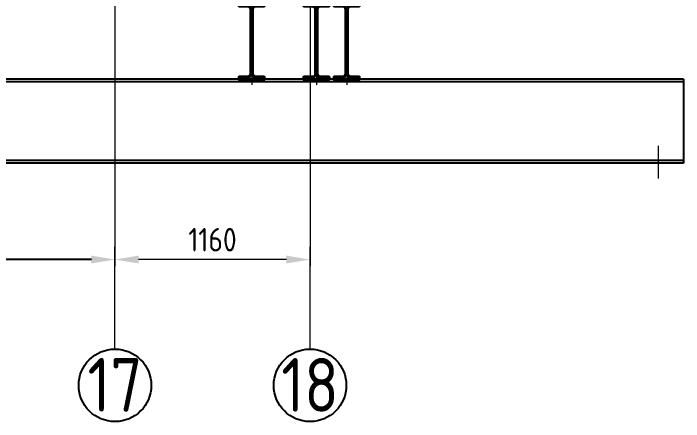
# Model space of a CAD drawing. Header units: millimetres. Extents: x 188205 to 604756, y -401673 to 15123.
# Drawn here: x 366530 to 370516, y -24375 to -21944 of the extents above; entities that cross this region are included whole.
import ezdxf
from ezdxf.enums import TextEntityAlignment as Align

# ---------------------------------------------------------------- set-up
doc = ezdxf.new("R2010")
doc.units = ezdxf.units.MM
doc.header["$LTSCALE"] = 500
doc.linetypes.add('CENTER', pattern=[2, 1.25, -0.25, 0.25, -0.25])
for name, color, linetype, lineweight in [('BIAOZHU', 3, 'Continuous', 25), ('SHI', 7, 'Continuous', 40), ('WEN', 3, 'Continuous', 20), ('ZHONG', 1, 'CENTER', 20)]:
    doc.layers.add(name, color=color, linetype=linetype, lineweight=lineweight)
doc.styles.add('GB', font='gbenor.shx', dxfattribs={"bigfont": 'gbcbig.shx'})
doc.dimstyles.new('ISO-25$0', dxfattribs={"dimscale": 40, "dimtxt": 3.5, "dimasz": 3.5, "dimexe": 1, "dimexo": 0.2, "dimgap": 1.2, "dimtad": 1, "dimtoh": 1, "dimdec": 1, "dimzin": 9, "dimdsep": 46, "dimtxsty": 'GB', "dimcen": 0, "dimclrd": 3, "dimclre": 3, "dimclrt": 256, "dimadec": 0, "dimazin": 2, "dimtfac": 1, "dimtdec": 1, "dimtix": 1, "dimtmove": 0, "dimatfit": 3, "dimldrblk": 'DOTSMALL', "dimfxl": 0, "dimlwd": -1, "dimlwe": 20, "dimarcsym": 0})

# ---------------------------------------------------------------- blocks, each defined once
blk = doc.blocks.new('zll')
at = {"layer": 'SHI'}
blk.add_lwpolyline([(166972.5, 60829.5), (166897.5, 60829.5), (166897.5, 60843.5), (166948, 60843.5, 0.414214), (166968, 60863.5), (166968, 61245.5, 0.414214), (166948, 61265.5), (166897.5, 61265.5), (166897.5, 61279.5), (166972.5, 61279.5), (167047.5, 61279.5), (167047.5, 61265.5), (166997, 61265.5, 0.414214), (166977, 61245.5), (166977, 60863.5, 0.414214), (166997, 60843.5), (167047.5, 60843.5), (167047.5, 60829.5)], format="xyb", close=True, dxfattribs=at)
at = {"layer": 'ZHONG'}
blk.add_line((166972.5, 61311.4), (166972.5, 60797), dxfattribs=at)
blk = doc.blocks.new('序号')
at = {"layer": 'BIAOZHU'}
blk.add_circle((0, -5.397), 5.397, dxfattribs=at)
at = {"layer": 'BIAOZHU', "style": 'GB', "flags": 8}
blk.add_attdef('序号', text='', height=8, dxfattribs=at).set_placement((0, -5.478), align=Align.MIDDLE)
blk = doc.blocks.new('*D558')
at = {"layer": 'BIAOZHU', "color": 3, "linetype": 'ByBlock', "lineweight": 20}
for p, q in [((365231.2, -23303.1), (365231.2, -23450)), ((367134.2, -23303.1), (367134.2, -23450))]:
    blk.add_line(p, q, dxfattribs=at)
at = {"layer": 'BIAOZHU', "color": 3}
blk.add_line((366994.2, -23410), (365371.2, -23410), dxfattribs=at)
for points in [[(365371.2, -23386.7), (365371.2, -23433.3), (365231.2, -23410)], [(366994.2, -23386.7), (366994.2, -23433.3), (367134.2, -23410)]]:
    blk.add_solid(points, dxfattribs=at)
at = {"layer": 'Defpoints', "color": 0}
for p in [(365231.2, -23295.1), (367134.2, -23295.1), (365231.2, -23410)]:
    blk.add_point(p, dxfattribs=at)
at = {"layer": 'BIAOZHU', "insert": (366182.7, -23292), "char_height": 140, "attachment_point": 5, "style": 'GB'}
blk.add_mtext('1903', dxfattribs=at)
blk = doc.blocks.new('_DotSmall')
at = {"color": 0, "linetype": 'ByBlock', "const_width": 0.5}
blk.add_lwpolyline([(-0.0625, 0, 1), (0.0625, 0, 1)], format="xyb", close=True, dxfattribs=at)
blk = doc.blocks.new('*D559')
at = {"layer": 'Defpoints', "color": 0}
for p in [(367134.2, -21818.1), (368294.2, -21820.5), (367134.2, -23410)]:
    blk.add_point(p, dxfattribs=at)
at = {"layer": 'WEN', "color": 3, "linetype": 'ByBlock', "lineweight": 20}
for p, q in [((367134.2, -21826.1), (367134.2, -23450)), ((368294.2, -21828.5), (368294.2, -23450))]:
    blk.add_line(p, q, dxfattribs=at)
at = {"layer": 'WEN', "color": 3}
blk.add_line((368154.2, -23410), (367274.2, -23410), dxfattribs=at)
for points in [[(367274.2, -23386.7), (367274.2, -23433.3), (367134.2, -23410)], [(368154.2, -23386.7), (368154.2, -23433.3), (368294.2, -23410)]]:
    blk.add_solid(points, dxfattribs=at)
at = {"layer": 'WEN', "insert": (367714.2, -23292), "char_height": 140, "attachment_point": 5, "style": 'GB'}
blk.add_mtext('1160', dxfattribs=at)

msp = doc.modelspace()

# ---------------------------------------------------------------- linework, layer by layer
for p, q in [((370516.215, -22336.481), (346036.215, -22336.481)), ((368144.806, -22352.481), (346036.215, -22352.481)), ((370516.215, -22352.481), (368144.806, -22352.481)), ((370516.215, -22336.481), (370516.215, -22836.481)), ((370516.215, -22820.481), (346036.215, -22820.481)), ((370516.215, -22836.481), (346036.215, -22836.481))]:
    msp.add_line(p, q)
at = {"layer": 'ZHONG', "color": 1, "ltscale": 0.8}
msp.add_line((370366.215, -22926.726), (370366.215, -22733.283), dxfattribs=at)
at = {"layer": 'ZHONG'}
for p, q in [((367134.215, -23943.574), (367134.215, -23333.552)), ((368294.215, -23943.574), (368294.215, -23333.552))]:
    msp.add_line(p, q, dxfattribs=at)

# ---------------------------------------------------------------- block references
at = {"xscale": -1}
for p in [(534919.711, -83165.943), (535304.711, -83165.944), (535484.711, -83165.944)]:
    msp.add_blockref('zll', p, dxfattribs=at)
at = {"layer": 'SHI'}
ref = msp.add_blockref('序号', (367134.215, -24375.302), dxfattribs=dict(at, xscale=40, yscale=40, zscale=40, rotation=180))
ref.add_attrib('序号', '17', dxfattribs={"layer": 'BIAOZHU', "height": 320, "style": 'GB', "flags": 8}).set_placement((367134.215, -24156.166), align=Align.MIDDLE)
ref = msp.add_blockref('序号', (368294.215, -24375.302), dxfattribs=dict(at, xscale=40, yscale=40, zscale=40, rotation=180))
ref.add_attrib('序号', '18', dxfattribs={"layer": 'BIAOZHU', "height": 320, "style": 'GB', "flags": 8}).set_placement((368294.215, -24156.166), align=Align.MIDDLE)

# ---------------------------------------------------------------- dimensions: what is measured, and where the dimension line sits
at = {"layer": 'BIAOZHU'}
dim = msp.add_linear_dim(base=(365231.212, -23410.013), p1=(367134.215, -23295.055), p2=(365231.212, -23295.055), angle=180, dimstyle='ISO-25$0', override={"dimtmove": 1, "dimatfit": 0, "dimfxl": 1.25}, dxfattribs=at)
dim.commit()
dim.dimension.update_dxf_attribs({"geometry": '*D558', "text_midpoint": (366182.713, -23292.013)})
at = {"layer": 'WEN'}
dim = msp.add_linear_dim(base=(367134.215, -23410.013), p1=(368294.215, -21820.528), p2=(367134.215, -21818.104), angle=180, dimstyle='ISO-25$0', override={"dimatfit": 0, "dimfxl": 1.8}, dxfattribs=at)
dim.commit()
dim.dimension.update_dxf_attribs({"geometry": '*D559', "text_midpoint": (367714.215, -23292.013)})

doc.saveas('drawing.dxf')
